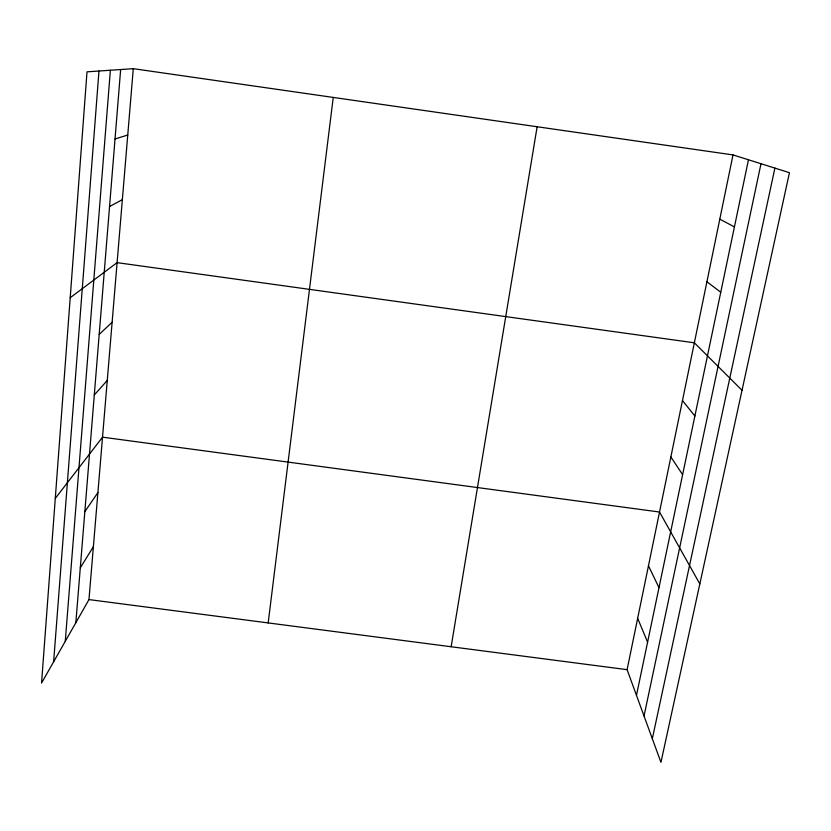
<?xml version="1.0" encoding="UTF-8"?>
<svg xmlns="http://www.w3.org/2000/svg" width="831" height="831" viewBox="0 0 831 831"><rect width="100%" height="100%" fill="white"/><g stroke="black" fill="none" stroke-linecap="round" stroke-linejoin="round"><path stroke-width="1.25" d="M53.641 661.788L98.972 71.019M65.275 641.293L110.378 70.24M75.85 622.689L120.651 69.534M133.292 68.672L87.006 71.84L41.55 683.072L88.969 599.587L133.292 68.672L733.015 154.919L789.45 172.682L660.946 762.328L627.093 669.661L733.015 154.919M268.184 622.918L333.241 97.424M451.14 646.747L537.138 126.748M636.473 695.339L748.461 159.781M644.025 716L760.999 163.728M652.325 738.728L774.897 168.101M80.295 567.843L93.384 546.715M84.845 511.647L97.902 492.596M55.282 498.423L102.525 437.168L659.534 512.021L699.827 583.923M94.287 394.995L107.272 380.411M99.201 334.415L112.123 322.251M70.209 297.716L117.098 262.648L694.363 342.798L742.031 390.29M109.557 206.524L122.354 199.669M115.031 138.974L127.756 135.027M88.969 599.587L627.093 669.661M719.802 219.166L734.427 226.905M706.921 281.771L720.757 292.242M682.469 400.563L694.882 415.999M670.866 456.957L682.615 474.657M648.471 565.786L658.983 587.683M637.657 618.326L647.598 642.155"/></g></svg>
